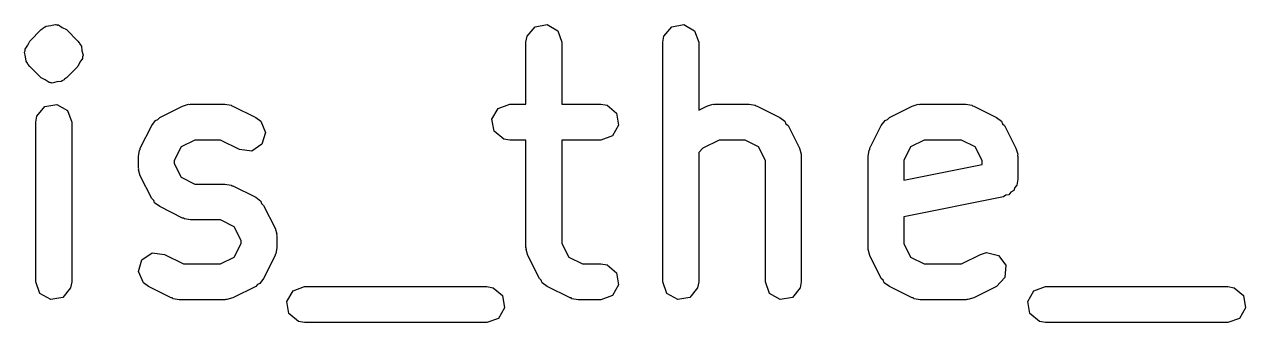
# Model space of a CAD drawing. Extents: x 37 to 259, y -144 to -45.
# Drawn here: x 178.86 to 183.96, y -61.92 to -60.68 of the extents above; entities that cross this region are included whole.
import ezdxf

# ---------------------------------------------------------------- set-up
doc = ezdxf.new("R2010")
doc.units = 0
doc.layers.add('BLACK', color=7, linetype='CONTINUOUS')

msp = doc.modelspace()

# ---------------------------------------------------------------- linework, layer by layer
at = {"layer": 'BLACK', "linetype": 'CONTINUOUS'}
for p, q in [((178.883, -60.747), (178.931, -60.6993)), ((178.931, -60.6993), (178.939, -60.6937)), ((178.939, -60.6937), (178.941, -60.6909)), ((178.941, -60.6909), (178.944, -60.6901)), ((178.944, -60.69), (178.946, -60.6874)), ((178.944, -60.6901), (178.944, -60.69)), ((178.946, -60.6874), (178.948, -60.6871)), ((178.948, -60.6871), (178.952, -60.6844)), ((178.952, -60.6844), (178.971, -60.6827)), ((178.971, -60.6827), (178.99, -60.6777)), ((178.99, -60.6777), (178.993, -60.6791)), ((178.993, -60.6791), (178.997, -60.6785)), ((178.997, -60.6785), (179, -60.6802)), ((179, -60.6802), (179.003, -60.6799)), ((179.003, -60.6799), (179.019, -60.6911)), ((179.019, -60.6911), (179.037, -60.6993)), ((179.037, -60.6993), (179.084, -60.747)), ((180.961, -60.7267), (180.994, -60.6874)), ((180.994, -60.6874), (181.044, -60.6785)), ((181.044, -60.6785), (181.089, -60.7042)), ((181.532, -60.7267), (181.565, -60.6874)), ((181.565, -60.6874), (181.616, -60.6785)), ((181.616, -60.6785), (181.66, -60.7042)), ((178.875, -60.7646), (178.883, -60.747)), ((179.084, -60.747), (179.09, -60.7551)), ((180.956, -60.7524), (180.961, -60.7267)), ((180.956, -61.0107), (180.956, -60.7524)), ((181.089, -60.7042), (181.106, -60.7524)), ((181.106, -60.7524), (181.106, -61.0107)), ((181.528, -60.7524), (181.532, -60.7267)), ((181.528, -61.7524), (181.528, -60.7524)), ((181.66, -60.7042), (181.678, -60.7524)), ((181.678, -60.7524), (181.678, -61.0358)), ((178.861, -60.7935), (178.864, -60.7873)), ((178.866, -60.8123), (178.861, -60.7935)), ((178.864, -60.7806), (178.875, -60.7646)), ((178.864, -60.7873), (178.864, -60.7806)), ((179.09, -60.7551), (179.093, -60.757)), ((179.093, -60.757), (179.093, -60.7602)), ((179.093, -60.7602), (179.099, -60.7683)), ((179.099, -60.7683), (179.101, -60.7877)), ((179.101, -60.7877), (179.106, -60.8065)), ((178.868, -60.8317), (178.866, -60.8123)), ((178.874, -60.8398), (178.868, -60.8317)), ((178.875, -60.843), (178.874, -60.8398)), ((178.877, -60.8449), (178.875, -60.843)), ((178.883, -60.853), (178.877, -60.8449)), ((178.931, -60.9007), (178.883, -60.853)), ((179.084, -60.853), (179.037, -60.9007)), ((179.092, -60.8354), (179.084, -60.853)), ((179.104, -60.8194), (179.092, -60.8354)), ((179.106, -60.8065), (179.103, -60.8127)), ((179.103, -60.8127), (179.104, -60.8194)), ((178.948, -60.9089), (178.931, -60.9007)), ((179.037, -60.9007), (179.029, -60.9063)), ((178.964, -60.9201), (178.948, -60.9089)), ((178.968, -60.9198), (178.964, -60.9201)), ((178.971, -60.9215), (178.968, -60.9198)), ((178.974, -60.9209), (178.971, -60.9215)), ((178.977, -60.9223), (178.974, -60.9209)), ((178.996, -60.9173), (178.977, -60.9223)), ((179.015, -60.9156), (178.996, -60.9173)), ((179.019, -60.9129), (179.015, -60.9156)), ((179.021, -60.9126), (179.019, -60.9129)), ((179.023, -60.91), (179.021, -60.9126)), ((179.027, -60.9091), (179.023, -60.9099)), ((179.023, -60.9099), (179.023, -60.91)), ((179.029, -60.9063), (179.027, -60.9091)), ((178.913, -61.0601), (178.946, -61.0208)), ((178.946, -61.0208), (178.997, -61.0119)), ((178.997, -61.0119), (179.041, -61.0375)), ((179.041, -61.0375), (179.059, -61.0857)), ((179.426, -61.0663), (179.521, -61.0186)), ((179.521, -61.0186), (179.546, -61.0112)), ((179.546, -61.0112), (179.551, -61.0122)), ((179.551, -61.0122), (179.555, -61.0107)), ((179.555, -61.0107), (179.698, -61.0107)), ((179.698, -61.0107), (179.724, -61.0152)), ((179.724, -61.0152), (179.727, -61.0181)), ((179.727, -61.0181), (179.731, -61.0186)), ((179.731, -61.0186), (179.827, -61.0663)), ((180.814, -61.0727), (180.84, -61.0283)), ((180.84, -61.0283), (180.888, -61.0107)), ((180.888, -61.0107), (180.956, -61.0107)), ((181.106, -61.0107), (181.269, -61.0107)), ((181.269, -61.0107), (181.295, -61.0152)), ((181.295, -61.0152), (181.334, -61.0482)), ((181.334, -61.0482), (181.343, -61.0987)), ((181.678, -61.0358), (181.712, -61.0186)), ((181.712, -61.0186), (181.737, -61.0112)), ((181.737, -61.0112), (181.741, -61.0122)), ((181.741, -61.0122), (181.745, -61.0107)), ((181.745, -61.0107), (181.888, -61.0107)), ((181.888, -61.0107), (181.914, -61.0152)), ((181.914, -61.0152), (181.917, -61.0181)), ((181.917, -61.0181), (181.922, -61.0186)), ((181.922, -61.0186), (182.017, -61.0663)), ((182.474, -61.0663), (182.569, -61.0186)), ((182.569, -61.0186), (182.594, -61.0112)), ((182.594, -61.0112), (182.598, -61.0122)), ((182.598, -61.0122), (182.603, -61.0107)), ((182.603, -61.0107), (182.793, -61.0107)), ((182.793, -61.0107), (182.819, -61.0152)), ((182.819, -61.0152), (182.822, -61.0181)), ((182.822, -61.0181), (182.827, -61.0186)), ((182.827, -61.0186), (182.922, -61.0663)), ((178.909, -61.0857), (178.913, -61.0601)), ((178.909, -61.7524), (178.909, -61.0857)), ((179.059, -61.0857), (179.059, -61.7524)), ((179.345, -61.195), (179.393, -61.0998)), ((179.393, -61.0998), (179.408, -61.0789)), ((179.408, -61.0789), (179.418, -61.0744)), ((179.418, -61.0744), (179.426, -61.0663)), ((179.827, -61.0663), (179.848, -61.0818)), ((179.848, -61.0818), (179.868, -61.1288)), ((180.823, -61.1232), (180.814, -61.0727)), ((181.343, -61.0987), (181.317, -61.1432)), ((182.017, -61.0663), (182.038, -61.0818)), ((182.038, -61.0818), (182.042, -61.0921)), ((182.042, -61.0921), (182.051, -61.0998)), ((182.051, -61.0998), (182.098, -61.195)), ((182.393, -61.195), (182.44, -61.0998)), ((182.44, -61.0998), (182.456, -61.0789)), ((182.456, -61.0789), (182.466, -61.0744)), ((182.466, -61.0744), (182.474, -61.0663)), ((182.922, -61.0663), (182.943, -61.0818)), ((182.943, -61.0818), (182.947, -61.0921)), ((182.947, -61.0921), (182.955, -61.0998)), ((182.955, -61.0998), (183.003, -61.195)), ((179.573, -61.1607), (179.516, -61.1892)), ((179.68, -61.1607), (179.573, -61.1607)), ((179.76, -61.2004), (179.68, -61.1607)), ((179.868, -61.1288), (179.853, -61.178)), ((180.863, -61.1562), (180.823, -61.1232)), ((180.888, -61.1607), (180.863, -61.1562)), ((180.956, -61.1607), (180.888, -61.1607)), ((180.956, -61.6095), (180.956, -61.1607)), ((181.269, -61.1607), (181.106, -61.1607)), ((181.106, -61.1607), (181.106, -61.5918)), ((181.317, -61.1432), (181.269, -61.1607)), ((181.763, -61.1607), (181.695, -61.195)), ((181.871, -61.1607), (181.763, -61.1607)), ((181.928, -61.1892), (181.871, -61.1607)), ((182.62, -61.1607), (182.563, -61.1892)), ((182.775, -61.1607), (182.62, -61.1607)), ((182.832, -61.1892), (182.775, -61.1607)), ((179.337, -61.2286), (179.342, -61.2029)), ((179.342, -61.2029), (179.345, -61.1995)), ((179.345, -61.1995), (179.345, -61.195)), ((179.516, -61.1892), (179.487, -61.2463)), ((179.811, -61.2063), (179.76, -61.2004)), ((179.853, -61.178), (179.811, -61.2063)), ((181.695, -61.195), (181.678, -61.212)), ((181.956, -61.2463), (181.928, -61.1892)), ((182.098, -61.195), (182.106, -61.22)), ((182.385, -61.2286), (182.389, -61.2029)), ((182.389, -61.2029), (182.392, -61.1995)), ((182.392, -61.1995), (182.393, -61.195)), ((182.563, -61.1892), (182.535, -61.2463)), ((182.861, -61.2463), (182.832, -61.1892)), ((183.003, -61.195), (183.01, -61.22)), ((179.337, -61.2762), (179.337, -61.2286)), ((179.487, -61.2463), (179.487, -61.2585)), ((179.487, -61.2585), (179.516, -61.3155)), ((181.678, -61.212), (181.678, -61.7524)), ((181.956, -61.7524), (181.956, -61.2463)), ((182.106, -61.22), (182.105, -61.2244)), ((182.105, -61.2244), (182.106, -61.2286)), ((182.106, -61.2286), (182.106, -61.7524)), ((182.385, -61.6095), (182.385, -61.2286)), ((182.535, -61.2463), (182.535, -61.3276)), ((182.535, -61.3276), (182.861, -61.2623)), ((182.861, -61.2623), (182.861, -61.2463)), ((183.01, -61.22), (183.009, -61.2244)), ((183.009, -61.2244), (183.011, -61.2286)), ((183.011, -61.2286), (183.011, -61.3238)), ((179.339, -61.2804), (179.337, -61.2762)), ((179.338, -61.2848), (179.339, -61.2804)), ((179.345, -61.3097), (179.338, -61.2848)), ((179.393, -61.405), (179.345, -61.3097)), ((179.516, -61.3155), (179.573, -61.344)), ((179.573, -61.344), (179.698, -61.344)), ((179.698, -61.344), (179.724, -61.3486)), ((179.724, -61.3486), (179.727, -61.3515)), ((179.727, -61.3515), (179.731, -61.352)), ((179.731, -61.352), (179.827, -61.3996)), ((182.998, -61.359), (182.994, -61.3707)), ((183.006, -61.3495), (182.998, -61.359)), ((183.011, -61.3238), (183.006, -61.3495)), ((179.401, -61.4127), (179.393, -61.405)), ((179.405, -61.423), (179.401, -61.4127)), ((179.827, -61.3996), (179.848, -61.4151)), ((179.848, -61.4151), (179.852, -61.4254)), ((182.951, -61.3974), (182.535, -61.4805)), ((182.961, -61.3909), (182.951, -61.3974)), ((182.973, -61.3888), (182.961, -61.3909)), ((182.982, -61.378), (182.973, -61.3888)), ((182.994, -61.3707), (182.982, -61.378)), ((179.426, -61.4385), (179.405, -61.423)), ((179.521, -61.4861), (179.426, -61.4385)), ((179.852, -61.4254), (179.86, -61.4331)), ((179.86, -61.4331), (179.908, -61.5284)), ((179.526, -61.4866), (179.521, -61.4861)), ((179.529, -61.4895), (179.526, -61.4866)), ((179.555, -61.494), (179.529, -61.4895)), ((179.68, -61.494), (179.555, -61.494)), ((179.737, -61.5226), (179.68, -61.494)), ((182.535, -61.4805), (182.535, -61.5918)), ((179.766, -61.5796), (179.737, -61.5226)), ((179.908, -61.5284), (179.915, -61.5533)), ((179.915, -61.5533), (179.914, -61.5577)), ((179.914, -61.5577), (179.916, -61.5619)), ((179.916, -61.5619), (179.916, -61.6095)), ((179.737, -61.6489), (179.766, -61.5918)), ((179.766, -61.5918), (179.766, -61.5796)), ((179.916, -61.6095), (179.911, -61.6352)), ((180.958, -61.6137), (180.956, -61.6095)), ((180.957, -61.6181), (180.958, -61.6137)), ((180.964, -61.6431), (180.957, -61.6181)), ((181.106, -61.5918), (181.135, -61.6489)), ((182.386, -61.6137), (182.385, -61.6095)), ((182.385, -61.6181), (182.386, -61.6137)), ((182.393, -61.6431), (182.385, -61.6181)), ((182.535, -61.5918), (182.563, -61.6489)), ((179.337, -61.7093), (179.352, -61.6601)), ((179.352, -61.6601), (179.395, -61.6318)), ((179.395, -61.6318), (179.446, -61.6377)), ((179.446, -61.6377), (179.525, -61.6774)), ((179.68, -61.6774), (179.737, -61.6489)), ((179.908, -61.6431), (179.86, -61.7383)), ((179.911, -61.6352), (179.908, -61.6386)), ((179.908, -61.6386), (179.908, -61.6431)), ((181.012, -61.7383), (180.964, -61.6431)), ((181.135, -61.6489), (181.192, -61.6774)), ((182.44, -61.7383), (182.393, -61.6431)), ((182.563, -61.6489), (182.62, -61.6774)), ((182.775, -61.6774), (182.855, -61.6377)), ((182.855, -61.6377), (182.88, -61.6303)), ((182.88, -61.6303), (182.93, -61.6422)), ((182.93, -61.6422), (182.96, -61.6834)), ((179.358, -61.7563), (179.337, -61.7093)), ((179.525, -61.6774), (179.68, -61.6774)), ((181.192, -61.6774), (181.269, -61.6774)), ((181.269, -61.6774), (181.295, -61.6819)), ((181.295, -61.6819), (181.334, -61.7149)), ((181.334, -61.7149), (181.343, -61.7654)), ((182.62, -61.6774), (182.775, -61.6774)), ((182.96, -61.6834), (182.957, -61.7346)), ((178.926, -61.8006), (178.909, -61.7524)), ((179.059, -61.7524), (179.054, -61.778)), ((179.379, -61.7718), (179.358, -61.7563)), ((179.474, -61.8195), (179.379, -61.7718)), ((179.827, -61.7718), (179.731, -61.8195)), ((179.834, -61.7637), (179.827, -61.7718)), ((179.845, -61.7592), (179.834, -61.7637)), ((179.86, -61.7383), (179.845, -61.7592)), ((179.983, -61.7902), (180.031, -61.7726)), ((180.031, -61.7726), (180.793, -61.7726)), ((180.793, -61.7726), (180.819, -61.7771)), ((181.02, -61.746), (181.012, -61.7383)), ((181.024, -61.7563), (181.02, -61.746)), ((181.045, -61.7718), (181.024, -61.7563)), ((181.141, -61.8195), (181.045, -61.7718)), ((181.343, -61.7654), (181.317, -61.8098)), ((181.545, -61.8006), (181.528, -61.7524)), ((181.678, -61.7524), (181.673, -61.778)), ((181.974, -61.8006), (181.956, -61.7524)), ((182.106, -61.7524), (182.102, -61.778)), ((182.448, -61.746), (182.44, -61.7383)), ((182.453, -61.7563), (182.448, -61.746)), ((182.474, -61.7718), (182.453, -61.7563)), ((182.569, -61.8195), (182.474, -61.7718)), ((182.922, -61.7718), (182.827, -61.8195)), ((182.957, -61.7346), (182.922, -61.7718)), ((183.078, -61.7902), (183.126, -61.7726)), ((183.126, -61.7726), (183.888, -61.7726)), ((183.888, -61.7726), (183.914, -61.7771)), ((178.971, -61.8262), (178.926, -61.8006)), ((179.021, -61.8173), (178.971, -61.8262)), ((179.054, -61.778), (179.021, -61.8173)), ((179.478, -61.82), (179.474, -61.8195)), ((179.482, -61.8229), (179.478, -61.82)), ((179.507, -61.8274), (179.482, -61.8229)), ((179.731, -61.8195), (179.706, -61.8269)), ((179.957, -61.8346), (179.983, -61.7902)), ((180.819, -61.7771), (180.858, -61.8101)), ((180.858, -61.8101), (180.867, -61.8606)), ((181.145, -61.82), (181.141, -61.8195)), ((181.148, -61.8229), (181.145, -61.82)), ((181.174, -61.8274), (181.148, -61.8229)), ((181.317, -61.8098), (181.269, -61.8274)), ((181.59, -61.8262), (181.545, -61.8006)), ((181.64, -61.8173), (181.59, -61.8262)), ((181.673, -61.778), (181.64, -61.8173)), ((182.018, -61.8262), (181.974, -61.8006)), ((182.069, -61.8173), (182.018, -61.8262)), ((182.102, -61.778), (182.069, -61.8173)), ((182.574, -61.82), (182.569, -61.8195)), ((182.577, -61.8229), (182.574, -61.82)), ((182.603, -61.8274), (182.577, -61.8229)), ((182.827, -61.8195), (182.802, -61.8269)), ((183.053, -61.8346), (183.078, -61.7902)), ((183.914, -61.7771), (183.953, -61.8101)), ((183.953, -61.8101), (183.962, -61.8606)), ((179.698, -61.8274), (179.507, -61.8274)), ((179.702, -61.8258), (179.698, -61.8274)), ((179.706, -61.8269), (179.702, -61.8258)), ((179.966, -61.8851), (179.957, -61.8346)), ((180.867, -61.8606), (180.841, -61.9051)), ((181.269, -61.8274), (181.174, -61.8274)), ((182.793, -61.8274), (182.603, -61.8274)), ((182.797, -61.8258), (182.793, -61.8274)), ((182.802, -61.8269), (182.797, -61.8258)), ((183.061, -61.8851), (183.053, -61.8346)), ((183.962, -61.8606), (183.937, -61.9051)), ((180.006, -61.9181), (179.966, -61.8851)), ((180.031, -61.9226), (180.006, -61.9181)), ((180.793, -61.9226), (180.031, -61.9226)), ((180.841, -61.9051), (180.793, -61.9226)), ((183.101, -61.9181), (183.061, -61.8851)), ((183.126, -61.9226), (183.101, -61.9181)), ((183.888, -61.9226), (183.126, -61.9226)), ((183.937, -61.9051), (183.888, -61.9226))]:
    msp.add_line(p, q, dxfattribs=at)

doc.saveas('drawing.dxf')
